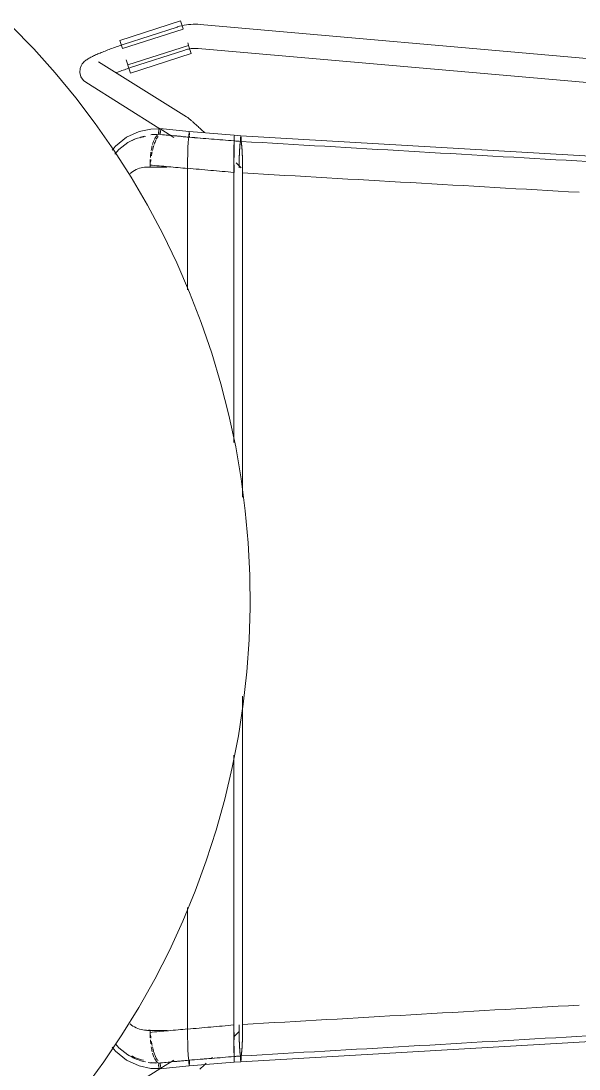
# Model space of a CAD drawing. Header units: millimetres. Extents: x 79795 to 317870, y -36033 to 97293.
# Drawn here: x 227940 to 228216, y 23575 to 24094 of the extents above; entities that cross this region are included whole.
import ezdxf

# ---------------------------------------------------------------- set-up
doc = ezdxf.new("R2010")
doc.units = ezdxf.units.MM
doc.header["$MEASUREMENT"] = 0
doc.layers.add('I-FURN', color=8, linetype='CONTINUOUS', lineweight=9)

msp = doc.modelspace()

# ---------------------------------------------------------------- linework, layer by layer
at = {"layer": 'I-FURN'}
for p, q in [((227946.02, 24080.34), (227934.89, 24091.83)), ((227988.72, 24084.49), (228018.73, 24094.18)), ((228017.09, 24091.18), (227990.28, 24082.47)), ((228017.14, 24091.19), (228017.09, 24091.18)), ((228018.23, 24091.52), (228017.14, 24091.19)), ((228019.34, 24091.81), (228018.23, 24091.52)), ((228018.73, 24094.18), (228019.36, 24092.23)), ((228020.45, 24092.05), (228019.34, 24091.81)), ((228019.36, 24092.23), (228020, 24090.25)), ((228021.58, 24092.24), (228020.45, 24092.05)), ((228022.71, 24092.39), (228021.58, 24092.24)), ((228023.85, 24092.5), (228022.71, 24092.39)), ((228024.99, 24092.56), (228023.85, 24092.5)), ((228026.13, 24092.57), (228024.99, 24092.56)), ((228027.27, 24092.54), (228026.13, 24092.57)), ((228028.41, 24092.47), (228027.27, 24092.54)), ((228471.73, 24053.52), (228028.41, 24092.46)), ((227990.03, 24080.45), (228020.03, 24090.13)), ((227956.68, 24068.41), (227946.02, 24080.34)), ((227983.35, 24080.06), (227984.04, 24080.31)), ((227984.04, 24080.31), (227984.74, 24080.57)), ((227984.74, 24080.57), (227985.45, 24080.82)), ((227985.45, 24080.82), (227986.16, 24081.07)), ((227986.16, 24081.07), (227986.88, 24081.33)), ((227986.88, 24081.33), (227987.61, 24081.58)), ((227987.61, 24081.58), (227988.35, 24081.83)), ((227988.35, 24081.83), (227989.08, 24082.07)), ((227989.35, 24082.54), (227988.72, 24084.49)), ((227989.08, 24082.07), (227989.82, 24082.32)), ((227989.99, 24080.56), (227989.35, 24082.54)), ((227989.82, 24082.32), (227990.28, 24082.47)), ((228022.64, 24082.07), (227992.63, 24072.38)), ((228021.43, 24079.96), (228022.07, 24080.12)), ((228022.07, 24080.12), (228022.72, 24080.26)), ((228022.23, 24083.33), (228022.61, 24082.16)), ((228022.68, 24081.95), (228023.31, 24079.98)), ((228022.72, 24080.26), (228023.37, 24080.38)), ((228023.37, 24080.38), (228024.03, 24080.47)), ((228024.03, 24080.47), (228024.69, 24080.53)), ((228024.69, 24080.53), (228025.35, 24080.57)), ((228025.35, 24080.57), (228026.01, 24080.57)), ((228026.01, 24080.57), (228026.67, 24080.56)), ((228026.67, 24080.56), (228027.33, 24080.51)), ((228027.33, 24080.51), (228027.36, 24080.51)), ((228027.36, 24080.51), (228451.86, 24043.22)), ((227971.9, 24074.7), (227972.29, 24074.98)), ((227972.29, 24074.98), (227972.67, 24075.24)), ((227972.67, 24075.24), (227973.06, 24075.48)), ((227973.06, 24075.48), (227973.46, 24075.71)), ((227973.46, 24075.71), (227973.87, 24075.94)), ((227973.87, 24075.94), (227974.3, 24076.17)), ((227974.3, 24076.17), (227974.74, 24076.4)), ((227974.74, 24076.4), (227975.2, 24076.63)), ((227975.2, 24076.63), (227975.67, 24076.86)), ((227975.67, 24076.86), (227976.16, 24077.09)), ((227976.16, 24077.09), (227976.67, 24077.33)), ((227976.67, 24077.33), (227977.2, 24077.57)), ((227977.2, 24077.57), (227977.74, 24077.81)), ((227977.74, 24077.81), (227978.31, 24078.05)), ((227978.31, 24078.05), (227978.88, 24078.3)), ((227978.88, 24078.3), (227979.48, 24078.54)), ((227979.48, 24078.54), (227980.09, 24078.79)), ((227980.09, 24078.79), (227980.72, 24079.04)), ((227980.72, 24079.04), (227981.36, 24079.29)), ((227981.36, 24079.29), (227982.01, 24079.55)), ((227982.01, 24079.55), (227982.67, 24079.8)), ((227982.67, 24079.8), (227983.35, 24080.06)), ((227991.8, 24074.95), (227992.6, 24072.47)), ((227993.94, 24068.33), (228023.94, 24078.02)), ((227993.99, 24071.05), (228020.8, 24079.76)), ((228020.8, 24079.76), (228021.43, 24079.96)), ((228023.31, 24079.98), (228023.94, 24078.02)), ((227968.82, 24068.66), (227968.99, 24070.63)), ((227968.99, 24070.63), (227969.52, 24072.01)), ((227969.52, 24072.01), (227970.08, 24072.93)), ((227970.08, 24072.93), (227970.6, 24073.56)), ((227970.6, 24073.56), (227971.07, 24074.02)), ((227971.07, 24074.02), (227971.49, 24074.39)), ((227971.49, 24074.39), (227971.9, 24074.7)), ((228021.71, 24046.67), (227978.13, 24073.98)), ((227989.57, 24069.55), (227990.24, 24069.79)), ((227990.24, 24069.79), (227990.91, 24070.02)), ((227990.91, 24070.02), (227991.59, 24070.26)), ((227991.59, 24070.26), (227992.28, 24070.49)), ((227992.28, 24070.49), (227992.97, 24070.72)), ((227993.31, 24070.29), (227992.67, 24072.26)), ((227992.97, 24070.72), (227993.66, 24070.95)), ((227993.94, 24068.33), (227993.31, 24070.29)), ((227993.66, 24070.95), (227993.99, 24071.05)), ((227966.85, 24056.06), (227956.68, 24068.41)), ((227969.41, 24066.43), (227968.82, 24068.66)), ((227970.63, 24064.7), (227969.41, 24066.43)), ((227970.63, 24064.7), (227971.75, 24063.81)), ((227987.01, 24068.61), (227987.63, 24068.85)), ((227987.63, 24068.85), (227988.27, 24069.08)), ((227988.27, 24069.08), (227988.92, 24069.32)), ((227988.92, 24069.32), (227989.57, 24069.55)), ((227971.75, 24063.81), (228008.52, 24040.77)), ((227976.52, 24043.31), (227966.85, 24056.06)), ((228021.71, 24046.67), (228022.03, 24046.46)), ((228022.03, 24046.46), (228022.29, 24046.27)), ((228022.29, 24046.27), (228022.52, 24046.1)), ((228022.52, 24046.1), (228022.74, 24045.93)), ((228022.74, 24045.93), (228022.96, 24045.75)), ((228022.96, 24045.75), (228023.2, 24045.56)), ((228023.2, 24045.56), (228023.44, 24045.35)), ((228023.44, 24045.35), (228023.69, 24045.14)), ((228023.69, 24045.14), (228023.95, 24044.91)), ((228023.95, 24044.91), (228024.23, 24044.67)), ((228024.23, 24044.67), (228024.53, 24044.41)), ((228024.53, 24044.41), (228024.84, 24044.14)), ((228024.84, 24044.14), (228025.16, 24043.85)), ((228025.16, 24043.85), (228025.5, 24043.55)), ((227985.68, 24030.19), (227976.52, 24043.31)), ((227991.96, 24036.52), (227998.27, 24039.42)), ((227998.27, 24039.42), (228003.92, 24040.63)), ((228003.92, 24040.63), (228009.38, 24040.72)), ((228022.98, 24039.42), (228008.49, 24040.84)), ((228008.89, 24040.54), (228015.34, 24036.5)), ((228022.9, 24038.87), (228022.89, 24038.48)), ((228022.89, 24038.48), (228022.9, 24038.86)), ((228022.93, 24039.16), (228022.9, 24038.87)), ((228022.9, 24038.86), (228022.93, 24039.16)), ((228022.95, 24039.35), (228022.93, 24039.16)), ((228022.98, 24039.42), (228022.95, 24039.35)), ((228022.95, 24039.35), (228022.98, 24039.42)), ((228023, 24039.36), (228022.98, 24039.42)), ((228045.18, 24037.59), (228022.98, 24039.42)), ((228022.98, 24039.42), (228023, 24039.35)), ((228023.03, 24039.17), (228023, 24039.36)), ((228023, 24039.35), (228023.03, 24039.17)), ((228023.05, 24038.88), (228023.03, 24039.17)), ((228023.03, 24039.17), (228023.05, 24038.87)), ((228023.06, 24038.5), (228023.05, 24038.88)), ((228023.05, 24038.87), (228023.06, 24038.49)), ((228025.5, 24043.55), (228025.85, 24043.23)), ((228025.85, 24043.23), (228026.21, 24042.9)), ((228026.21, 24042.9), (228026.59, 24042.56)), ((228026.59, 24042.56), (228026.98, 24042.2)), ((228026.98, 24042.2), (228027.38, 24041.84)), ((228027.38, 24041.84), (228027.8, 24041.45)), ((228027.8, 24041.45), (228028.22, 24041.06)), ((228028.22, 24041.06), (228028.66, 24040.66)), ((228028.66, 24040.66), (228029.1, 24040.25)), ((228029.1, 24040.25), (228029.55, 24039.82)), ((228029.55, 24039.82), (228030.02, 24039.39)), ((228030.02, 24039.39), (228030.49, 24038.95)), ((227986.43, 24032.18), (227991.96, 24036.52)), ((227988.09, 24030.45), (227992.66, 24033.94)), ((227992.66, 24033.94), (227996.35, 24035.85)), ((228022.36, 24031.51), (228022.51, 24033.95)), ((228022.51, 24033.94), (228022.36, 24031.47)), ((228022.69, 24035.68), (228022.51, 24033.94)), ((228022.51, 24033.96), (228022.69, 24035.68)), ((228022.88, 24036.57), (228022.69, 24035.68)), ((228022.69, 24035.68), (228022.88, 24036.57)), ((228022.88, 24038.03), (228022.87, 24037.54)), ((228022.87, 24037.53), (228022.88, 24038.03)), ((228022.87, 24037.54), (228022.88, 24037.04)), ((228022.88, 24037.04), (228022.87, 24037.53)), ((228022.89, 24038.48), (228022.88, 24038.03)), ((228022.88, 24038.03), (228022.89, 24038.48)), ((228022.88, 24037.04), (228022.88, 24036.57)), ((228022.88, 24036.57), (228022.88, 24037.04)), ((228023.08, 24038.04), (228023.06, 24038.5)), ((228023.06, 24038.49), (228023.08, 24038.04)), ((228023.07, 24036.58), (228023.08, 24037.06)), ((228023.08, 24037.05), (228023.07, 24036.58)), ((228023.08, 24037.55), (228023.08, 24038.04)), ((228023.08, 24038.04), (228023.08, 24037.55)), ((228045.14, 24032.12), (228045.16, 24033.87)), ((228045.16, 24033.87), (228045.14, 24032.12)), ((228045.17, 24034.76), (228045.16, 24033.87)), ((228045.16, 24033.87), (228045.17, 24034.75)), ((228045.17, 24037.04), (228045.17, 24037.34)), ((228045.17, 24037.34), (228045.17, 24037.05)), ((228045.17, 24037.05), (228045.17, 24036.67)), ((228045.17, 24036.66), (228045.17, 24037.04)), ((228045.17, 24036.67), (228045.17, 24036.21)), ((228045.17, 24036.21), (228045.17, 24036.66)), ((228045.17, 24035.72), (228045.17, 24036.21)), ((228045.17, 24036.21), (228045.17, 24035.72)), ((228045.17, 24035.22), (228045.17, 24035.72)), ((228045.17, 24035.72), (228045.17, 24035.23)), ((228045.17, 24035.23), (228045.17, 24034.76)), ((228045.17, 24034.75), (228045.17, 24035.22)), ((228045.18, 24037.59), (228048.54, 24037.32)), ((228045.18, 24037.52), (228045.18, 24037.59)), ((228045.18, 24037.59), (228045.18, 24037.52)), ((228045.18, 24037.53), (228045.18, 24037.59)), ((228045.18, 24037.59), (228045.18, 24037.53)), ((228045.18, 24037.04), (228045.18, 24036.66)), ((228045.18, 24036.66), (228045.18, 24037.04)), ((228045.18, 24036.66), (228045.18, 24036.2)), ((228045.18, 24036.21), (228045.18, 24036.66)), ((228045.19, 24035.72), (228045.18, 24036.21)), ((228045.18, 24036.2), (228045.19, 24035.71)), ((228045.19, 24035.22), (228045.18, 24034.75)), ((228045.18, 24034.75), (228045.19, 24035.22)), ((228045.19, 24035.22), (228045.19, 24035.72)), ((228045.19, 24035.71), (228045.19, 24035.22)), ((228045.2, 24033.85), (228045.21, 24032.1)), ((228045.21, 24032.1), (228045.2, 24033.85)), ((228048.23, 24033.58), (228048.03, 24031.82)), ((228048.44, 24034.48), (228048.23, 24033.58)), ((228048.44, 24036.38), (228048.43, 24035.93)), ((228048.43, 24035.93), (228048.43, 24035.44)), ((228048.43, 24035.44), (228048.43, 24034.95)), ((228048.43, 24034.95), (228048.44, 24034.48)), ((228048.46, 24036.77), (228048.44, 24036.38)), ((228048.48, 24037.06), (228048.46, 24036.77)), ((228048.51, 24037.25), (228048.48, 24037.06)), ((228048.54, 24037.32), (228048.51, 24037.25)), ((228380.45, 24018.03), (228048.54, 24037.32)), ((228048.56, 24037.25), (228048.54, 24037.32)), ((228048.59, 24037.07), (228048.56, 24037.25)), ((228048.61, 24036.77), (228048.59, 24037.07)), ((228048.63, 24036.39), (228048.61, 24036.77)), ((228048.64, 24035.94), (228048.63, 24036.39)), ((228048.65, 24035.45), (228048.64, 24035.94)), ((228048.64, 24034.48), (228048.65, 24034.95)), ((228048.85, 24033.59), (228048.64, 24034.48)), ((228048.65, 24034.95), (228048.65, 24035.45)), ((228049.04, 24031.85), (228048.85, 24033.59)), ((227984.78, 24030.13), (227986.43, 24032.18)), ((227994.3, 24016.72), (227985.68, 24030.19)), ((227986.13, 24028.1), (227988.09, 24030.45)), ((228022.25, 24028.37), (228022.17, 24024.93)), ((228022.17, 24024.93), (228022.25, 24028.37)), ((228022.36, 24031.47), (228022.25, 24028.37)), ((228022.25, 24028.43), (228022.36, 24031.47)), ((228045.13, 24029.62), (228045.12, 24026.49)), ((228045.12, 24026.49), (228045.13, 24029.61)), ((228045.13, 24029.62), (228045.14, 24032.12)), ((228045.14, 24032.12), (228045.13, 24029.62)), ((228045.21, 24032.1), (228045.22, 24029.6)), ((228045.22, 24029.6), (228045.21, 24032.1)), ((228045.22, 24029.6), (228045.23, 24026.48)), ((228045.23, 24026.48), (228045.22, 24029.6)), ((228047.87, 24029.33), (228047.75, 24026.21)), ((228048.03, 24031.82), (228047.87, 24029.33)), ((228049.2, 24029.34), (228049.04, 24031.85)), ((228049.33, 24026.21), (228049.2, 24029.34)), ((228022.15, 24021.19), (228022.17, 24024.84)), ((228022.17, 24024.83), (228022.15, 24021.07)), ((228045.12, 24026.49), (228045.12, 24022.92)), ((228045.12, 24022.92), (228045.12, 24026.48)), ((228048.78, 24021.4), (228046.26, 24023.83)), ((228047.75, 24026.21), (228047.67, 24022.66)), ((228049.4, 24022.65), (228049.33, 24026.21)), ((228012.1, 24021.78), (228002.35, 24021.78)), ((228003.59, 24021.72), (228003.59, 24022.77)), ((228022.15, 24021.07), (228022.15, 23960.96)), ((228022.15, 23960.96), (228022.15, 24021.07)), ((228045.11, 24019.13), (228045.12, 24022.92)), ((228045.12, 24022.92), (228045.11, 24019.13)), ((228045.11, 23885.39), (228045.11, 24019.13)), ((228045.11, 24019.13), (228045.11, 23885.39)), ((228045.24, 24022.92), (228045.24, 24019.14)), ((228045.24, 24019.14), (228045.24, 24022.92)), ((228047.67, 24022.66), (228047.66, 24021.41)), ((228049.43, 24018.87), (228049.4, 24022.65)), ((228049.43, 23858.29), (228049.43, 24018.87)), ((228049.43, 24018.87), (228049.43, 23858.29)), ((228002.38, 24002.91), (227994.3, 24016.72)), ((228009.9, 23988.78), (228002.38, 24002.91)), ((228016.85, 23974.37), (228009.9, 23988.78)), ((228023.21, 23959.69), (228016.85, 23974.37)), ((228028.98, 23944.77), (228023.21, 23959.69)), ((228034.16, 23929.63), (228028.98, 23944.77)), ((228038.72, 23914.3), (228034.16, 23929.63)), ((228042.67, 23898.79), (228038.72, 23914.3)), ((228045.99, 23883.14), (228042.67, 23898.79)), ((228048.68, 23867.37), (228045.99, 23883.14)), ((228050.74, 23851.51), (228048.68, 23867.37)), ((228052.17, 23835.57), (228050.74, 23851.51)), ((228052.96, 23819.59), (228052.17, 23835.57)), ((228053.1, 23803.6), (228052.96, 23819.59)), ((228052.61, 23787.6), (228053.1, 23803.6)), ((228051.48, 23771.64), (228052.61, 23787.6)), ((228049.71, 23755.74), (228051.48, 23771.64)), ((228049.43, 23596.96), (228049.43, 23759.56)), ((228049.43, 23759.56), (228049.43, 23596.96)), ((228047.31, 23739.93), (228049.71, 23755.74)), ((228044.27, 23724.22), (228047.31, 23739.93)), ((228045.11, 23596.7), (228045.11, 23730.34)), ((228045.11, 23730.34), (228045.11, 23596.7)), ((228040.61, 23708.64), (228044.27, 23724.22)), ((228036.33, 23693.23), (228040.61, 23708.64)), ((228031.44, 23678), (228036.33, 23693.23)), ((228025.94, 23662.97), (228031.44, 23678)), ((228019.85, 23648.18), (228025.94, 23662.97)), ((228022.15, 23654.87), (228022.15, 23594.75)), ((228022.15, 23594.75), (228022.15, 23654.87)), ((228013.17, 23633.64), (228019.85, 23648.18)), ((228005.91, 23619.38), (228013.17, 23633.64)), ((227998.09, 23605.43), (228005.91, 23619.38)), ((227989.71, 23591.79), (227998.09, 23605.43)), ((228380.45, 23597.8), (228048.54, 23578.51)), ((228002.35, 23594.05), (228012.1, 23594.05)), ((228003.59, 23593.06), (228003.59, 23594.1)), ((228022.15, 23594.75), (228022.17, 23590.99)), ((228022.17, 23590.99), (228022.15, 23594.63)), ((228045.12, 23592.91), (228045.11, 23596.7)), ((228045.11, 23596.7), (228045.12, 23592.91)), ((228045.12, 23590.9), (228047.79, 23593.47)), ((228045.12, 23589.35), (228045.12, 23592.91)), ((228045.12, 23592.91), (228045.12, 23589.34)), ((228045.24, 23592.91), (228045.23, 23589.35)), ((228045.23, 23589.35), (228045.24, 23592.91)), ((228047.64, 23596.85), (228047.67, 23593.17)), ((228047.67, 23593.17), (228047.75, 23589.62)), ((228049.33, 23589.61), (228049.4, 23593.18)), ((228049.4, 23593.18), (228049.43, 23596.96)), ((227980.8, 23578.51), (227989.71, 23591.79)), ((227986.44, 23587.35), (227988.09, 23585.38)), ((228022.17, 23590.9), (228022.25, 23587.46)), ((228022.25, 23587.46), (228022.17, 23590.9)), ((228022.25, 23587.46), (228022.36, 23584.36)), ((228022.36, 23584.36), (228022.25, 23587.39)), ((228045.13, 23586.21), (228045.12, 23589.34)), ((228045.12, 23589.34), (228045.13, 23586.21)), ((228047.75, 23589.62), (228047.87, 23586.5)), ((228049.2, 23586.48), (228049.33, 23589.61)), ((227984.78, 23585.7), (227986.43, 23583.65)), ((227986.43, 23583.65), (227991.96, 23579.31)), ((227988.09, 23585.38), (227992.66, 23581.88)), ((227992.66, 23581.88), (227996.35, 23579.97)), ((228022.36, 23584.36), (228022.51, 23581.88)), ((228022.51, 23581.88), (228022.36, 23584.32)), ((228022.51, 23581.88), (228022.69, 23580.15)), ((228022.69, 23580.15), (228022.51, 23581.86)), ((228045.14, 23583.71), (228045.13, 23586.21)), ((228045.13, 23586.21), (228045.14, 23583.71)), ((228045.14, 23583.71), (228045.16, 23581.96)), ((228045.16, 23581.96), (228045.14, 23583.7)), ((228045.17, 23581.07), (228045.16, 23581.96)), ((228045.16, 23581.96), (228045.17, 23581.07)), ((228045.21, 23583.73), (228045.2, 23581.98)), ((228045.2, 23581.97), (228045.21, 23583.72)), ((228045.22, 23586.23), (228045.21, 23583.73)), ((228045.21, 23583.72), (228045.22, 23586.22)), ((228047.87, 23586.5), (228048.03, 23584)), ((228048.03, 23584), (228048.23, 23582.25)), ((228048.23, 23582.25), (228048.44, 23581.35)), ((228048.64, 23581.34), (228048.85, 23582.23)), ((228048.85, 23582.23), (228049.04, 23583.98)), ((228049.04, 23583.98), (228049.2, 23586.48)), ((227971.37, 23565.59), (227980.8, 23578.51)), ((227991.96, 23579.31), (227998.27, 23576.41)), ((227998.27, 23576.41), (228003.92, 23575.19)), ((228022.98, 23576.4), (228008.49, 23574.98)), ((228015.34, 23579.33), (228008.89, 23575.29)), ((228022.69, 23580.15), (228022.88, 23579.26)), ((228022.88, 23579.26), (228022.69, 23580.14)), ((228022.87, 23578.29), (228022.88, 23578.79)), ((228022.88, 23578.78), (228022.87, 23578.29)), ((228022.87, 23578.29), (228022.88, 23577.8)), ((228022.88, 23577.8), (228022.87, 23578.29)), ((228022.88, 23579.26), (228022.88, 23578.78)), ((228022.88, 23578.79), (228022.88, 23579.26)), ((228022.88, 23577.8), (228022.89, 23577.34)), ((228022.89, 23577.35), (228022.88, 23577.8)), ((228022.9, 23576.96), (228022.89, 23577.35)), ((228022.89, 23577.34), (228022.9, 23576.96)), ((228022.9, 23576.96), (228022.93, 23576.66)), ((228022.93, 23576.67), (228022.9, 23576.96)), ((228022.93, 23576.66), (228022.95, 23576.47)), ((228022.98, 23576.41), (228022.95, 23576.48)), ((228022.95, 23576.47), (228022.98, 23576.4)), ((228045.18, 23578.23), (228022.98, 23576.41)), ((228022.98, 23576.4), (228023, 23576.47)), ((228023, 23576.47), (228022.98, 23576.41)), ((228023, 23576.47), (228023.03, 23576.66)), ((228023.03, 23576.66), (228023, 23576.47)), ((228023.03, 23576.66), (228023.05, 23576.95)), ((228023.05, 23576.95), (228023.03, 23576.66)), ((228023.08, 23577.79), (228023.06, 23577.33)), ((228023.06, 23577.33), (228023.08, 23577.78)), ((228023.08, 23578.77), (228023.07, 23579.24)), ((228023.07, 23579.24), (228023.08, 23578.77)), ((228023.08, 23578.27), (228023.08, 23578.77)), ((228023.08, 23578.77), (228023.08, 23578.28)), ((228023.08, 23578.28), (228023.08, 23577.79)), ((228023.08, 23577.78), (228023.08, 23578.27)), ((228029.55, 23576), (228030.02, 23576.44)), ((228030.02, 23576.44), (228030.49, 23576.88)), ((228030.49, 23576.88), (228030.96, 23577.32)), ((228030.96, 23577.32), (228031.45, 23577.78)), ((228033.93, 23580.14), (228034.44, 23580.62)), ((228045.17, 23580.6), (228045.17, 23581.07)), ((228045.17, 23581.07), (228045.17, 23580.6)), ((228045.17, 23580.11), (228045.17, 23580.6)), ((228045.17, 23580.6), (228045.17, 23580.1)), ((228045.17, 23579.62), (228045.17, 23580.11)), ((228045.17, 23580.1), (228045.17, 23579.61)), ((228045.17, 23579.17), (228045.17, 23579.62)), ((228045.17, 23579.61), (228045.17, 23579.16)), ((228045.17, 23578.78), (228045.17, 23579.17)), ((228045.17, 23579.16), (228045.17, 23578.78)), ((228045.17, 23578.49), (228045.17, 23578.78)), ((228045.17, 23578.78), (228045.17, 23578.49)), ((228045.18, 23578.3), (228045.17, 23578.49)), ((228045.17, 23578.49), (228045.18, 23578.3)), ((228045.18, 23581.08), (228045.19, 23580.61)), ((228045.19, 23580.61), (228045.18, 23581.08)), ((228045.19, 23580.11), (228045.18, 23579.62)), ((228045.18, 23579.62), (228045.19, 23580.11)), ((228045.18, 23579.62), (228045.18, 23579.17)), ((228045.18, 23579.17), (228045.18, 23579.62)), ((228045.18, 23579.17), (228045.18, 23578.79)), ((228045.18, 23578.78), (228045.18, 23579.17)), ((228045.18, 23578.79), (228045.18, 23578.49)), ((228045.18, 23578.49), (228045.18, 23578.78)), ((228045.18, 23578.24), (228048.54, 23578.5)), ((228045.18, 23578.49), (228045.18, 23578.3)), ((228045.18, 23578.3), (228045.18, 23578.49)), ((228045.18, 23578.3), (228045.18, 23578.24)), ((228045.18, 23578.24), (228045.18, 23578.3)), ((228045.18, 23578.3), (228045.18, 23578.23)), ((228045.18, 23578.23), (228045.18, 23578.3)), ((228045.19, 23580.61), (228045.19, 23580.11)), ((228045.19, 23580.11), (228045.19, 23580.61)), ((228048.44, 23581.35), (228048.43, 23580.88)), ((228048.43, 23580.88), (228048.43, 23580.39)), ((228048.43, 23580.39), (228048.43, 23579.9)), ((228048.43, 23579.9), (228048.44, 23579.44)), ((228048.44, 23579.44), (228048.46, 23579.06)), ((228048.46, 23579.06), (228048.48, 23578.77)), ((228048.48, 23578.77), (228048.51, 23578.58)), ((228048.51, 23578.58), (228048.54, 23578.51)), ((228048.54, 23578.51), (228048.56, 23578.57)), ((228048.56, 23578.57), (228048.59, 23578.76)), ((228048.59, 23578.76), (228048.61, 23579.05)), ((228048.61, 23579.05), (228048.63, 23579.44)), ((228048.63, 23579.44), (228048.64, 23579.89)), ((228048.65, 23580.87), (228048.64, 23581.34)), ((228048.64, 23579.89), (228048.65, 23580.38)), ((228048.65, 23580.38), (228048.65, 23580.87)), ((228008.52, 23575.05), (227971.75, 23552.02)), ((228003.92, 23575.19), (228009.38, 23575.11)), ((228028.22, 23574.76), (228028.66, 23575.17)), ((228028.66, 23575.17), (228029.1, 23575.58)), ((228029.1, 23575.58), (228029.55, 23576))]:
    msp.add_line(p, q, dxfattribs=at)
for points, knots in [([(228007.93, 24038.01), (228007.91, 24038.15), (228007.88, 24038.44), (228007.86, 24038.86), (228007.87, 24039.23), (228007.9, 24039.52), (228007.93, 24039.79), (228007.98, 24040.04), (228008.04, 24040.27), (228008.11, 24040.46), (228008.2, 24040.66), (228008.29, 24040.76), (228008.34, 24040.79)], [0, 0, 0, 0, 0.0555556, 0.1111111, 0.1666667, 0.1944444, 0.2222222, 0.2777778, 0.3055556, 0.3333333, 0.3888889, 0.4444444, 0.4444444, 0.4444444, 0.4444444]), ([(227992.69, 24033.94), (227993.51, 24034.45), (227996.23, 24036.03), (227999.22, 24036.63), (228001.32, 24036.91)], [-0.4024189, -0.4024189, -0.4024189, -0.4024189, -0.3333333, -0.1789981, -0.1789981, -0.1789981, -0.1789981]), ([(228047.65, 24021.41), (228047.67, 24023.08), (228047.73, 24025.93), (228047.86, 24029.44), (228048.08, 24032.79), (228048.29, 24034.19), (228048.44, 24034.48)], [-0.8891829, -0.8891829, -0.8891829, -0.8891829, -0.6666667, -0.5, -0.3333333, 0, 0, 0, 0]), ([(228048.54, 24037.32), (228048.56, 24037.32), (228048.58, 24037.18), (228048.61, 24036.79), (228048.63, 24036.41), (228048.64, 24035.95), (228048.65, 24035.45), (228048.65, 24034.95), (228048.64, 24034.63), (228048.64, 24034.48)], [-0.498493, -0.498493, -0.498493, -0.498493, -0.375, -0.3125, -0.25, -0.1875, -0.125, -0.0625, 0, 0, 0, 0]), ([(228048.64, 24034.48), (228048.78, 24034.21), (228048.99, 24032.82), (228049.21, 24029.46), (228049.33, 24026.29), (228049.41, 24022.69), (228049.43, 24020.14), (228049.43, 24018.87)], [-1, -1, -1, -1, -0.666667, -0.5, -0.333333, -0.166667, 0, 0, 0, 0]), ([(227993.7, 24018.61), (227994.61, 24019.38), (227997.61, 24021.31), (228001.21, 24021.94), (228003.59, 24021.72)], [0.5, 0.5, 0.5, 0.5, 0.6666667, 1, 1, 1, 1]), ([(228003.59, 23594.1), (228001.21, 23593.89), (227997.61, 23594.52), (227994.61, 23596.45), (227993.7, 23597.21)], [0, 0, 0, 0, 0.3333333, 0.5, 0.5, 0.5, 0.5]), ([(228048.44, 23581.35), (228048.29, 23581.64), (228048.08, 23583.03), (228047.86, 23586.38), (228047.74, 23589.54), (228047.66, 23593.1), (228047.64, 23595.61), (228047.64, 23596.85)], [-1, -1, -1, -1, -0.6666667, -0.5, -0.3333333, -0.1666667, -0.003964, -0.003964, -0.003964, -0.003964]), ([(228049.43, 23596.96), (228049.43, 23595.69), (228049.41, 23593.14), (228049.33, 23589.53), (228049.21, 23586.37), (228048.99, 23583.01), (228048.78, 23581.62), (228048.64, 23581.34)], [-1, -1, -1, -1, -0.833333, -0.666667, -0.5, -0.333333, 0, 0, 0, 0]), ([(228001.35, 23578.4), (227999.24, 23578.84), (227996.16, 23579.85), (227993.39, 23581.48), (227992.52, 23582.07)], [0.1763318, 0.1763318, 0.1763318, 0.1763318, 0.3333333, 0.408557, 0.408557, 0.408557, 0.408557]), ([(227994.59, 23581.35), (227995.18, 23581.01), (227997.03, 23579.99), (227999.01, 23579.49), (228000.38, 23579.27)], [0.6175454, 0.6175454, 0.6175454, 0.6175454, 0.6666667, 0.7702374, 0.7702374, 0.7702374, 0.7702374]), ([(228008.34, 23575.03), (228008.31, 23575.05), (228008.27, 23575.09), (228008.19, 23575.2), (228008.09, 23575.39), (228007.99, 23575.71), (228007.91, 23576.11), (228007.88, 23576.47), (228007.86, 23576.84), (228007.87, 23577.29), (228007.9, 23577.64), (228007.93, 23577.82)], [0.5555556, 0.5555556, 0.5555556, 0.5555556, 0.5833333, 0.6180556, 0.6527778, 0.7222222, 0.7916667, 0.8263889, 0.8611111, 0.9305556, 1, 1, 1, 1]), ([(228008.66, 23577.92), (228008.65, 23577.7), (228008.66, 23577.21), (228008.74, 23576.46), (228008.9, 23575.79), (228009.07, 23575.36), (228009.19, 23575.21), (228009.23, 23575.17)], [-1, -1, -1, -1, -0.90625, -0.8125, -0.71875, -0.625, -0.5625, -0.5625, -0.5625, -0.5625]), ([(228029.18, 23579.75), (228030.83, 23579.89), (228036.16, 23580.33), (228041.49, 23580.77), (228045.18, 23581.08)], [0.2766114, 0.2766114, 0.2766114, 0.2766114, 0.5, 1, 1, 1, 1]), ([(228048.54, 23578.5), (228048.52, 23578.5), (228048.49, 23578.64), (228048.46, 23579.04), (228048.44, 23579.43), (228048.43, 23579.88), (228048.42, 23580.38), (228048.43, 23580.88), (228048.43, 23581.2), (228048.44, 23581.35)], [-0.5, -0.5, -0.5, -0.5, -0.375, -0.3125, -0.25, -0.1875, -0.125, -0.0625, 0, 0, 0, 0]), ([(228048.64, 23581.34), (228048.64, 23581.12), (228048.65, 23580.63), (228048.65, 23579.99), (228048.64, 23579.53), (228048.62, 23579.12), (228048.59, 23578.67), (228048.56, 23578.51), (228048.54, 23578.5)], [-1, -1, -1, -1, -0.90625, -0.8125, -0.765625, -0.71875, -0.625, -0.501507, -0.501507, -0.501507, -0.501507])]:
    msp.add_open_spline(points, degree=3, knots=knots, dxfattribs=at)
for points in [[(228009.23, 24040.66), (228009.19, 24040.62), (228009.09, 24040.5), (228008.96, 24040.2), (228008.84, 24039.81), (228008.75, 24039.36), (228008.68, 24038.87), (228008.65, 24038.37), (228008.65, 24038.05), (228008.66, 24037.9)], [(228000.68, 24037.04), (227999.96, 24036.84), (227999.24, 24036.6), (227998.53, 24036.34)], [(228003.93, 24037.83), (228004.75, 24037.92), (228005.57, 24037.93), (228006.4, 24037.92)], [(228004.88, 24033.03), (228005.08, 24033.76), (228005.32, 24034.39), (228005.56, 24034.99)], [(228007.1, 24037.97), (228006.45, 24037.96), (228005.8, 24037.92), (228005.15, 24037.86)], [(228006.5, 24035.18), (228006.21, 24034.54), (228005.93, 24033.8), (228005.67, 24032.98)], [(228005.76, 24035.46), (228006.09, 24036.15), (228006.79, 24037.3), (228007.54, 24037.86), (228007.93, 24038.01)], [(228007.57, 24037), (228007.25, 24036.59), (228006.93, 24036.07), (228006.62, 24035.43)], [(228022.88, 24036.57), (228020.36, 24036.81), (228015.32, 24037.29), (228010.37, 24037.77), (228007.93, 24038.01)], [(228023.07, 24036.58), (228020.7, 24036.82), (228018.33, 24037.05), (228015.99, 24037.29)], [(228022.88, 24036.57), (228026.59, 24036.27), (228034.02, 24035.66), (228041.45, 24035.06), (228045.17, 24034.76)], [(228023.07, 24036.58), (228026.72, 24036.28), (228030.37, 24035.98), (228034.02, 24035.67)], [(228037.63, 24035.37), (228038.04, 24035.34), (228038.45, 24035.31), (228038.86, 24035.27)], [(228048.64, 24034.48), (228048.06, 24034.53), (228046.9, 24034.62), (228045.75, 24034.71), (228045.17, 24034.75)], [(228048.44, 24034.48), (228047.89, 24034.52), (228046.81, 24034.61), (228045.73, 24034.7), (228045.18, 24034.75)], [(228048.44, 24034.48), (228048.42, 24035.07), (228048.42, 24036.58), (228048.5, 24037.32), (228048.54, 24037.32)], [(228048.64, 24034.48), (228104.04, 24031.26), (228214.8, 24024.82), (228325.4, 24018.38), (228380.63, 24015.16)], [(228003.76, 24026.49), (228003.84, 24027.39), (228003.94, 24028.27), (228004.06, 24029.12)], [(228004.2, 24029.98), (228004.34, 24030.82), (228004.5, 24031.62), (228004.69, 24032.36)], [(228004.66, 24029.3), (228004.52, 24028.65), (228004.38, 24027.99), (228004.26, 24027.31)], [(228005.51, 24032.55), (228005.26, 24031.75), (228005.03, 24030.88), (228004.81, 24029.96)], [(228003.59, 24022.77), (228003.6, 24023.72), (228003.64, 24024.65), (228003.69, 24025.56)], [(228004.01, 24025.61), (228003.94, 24025.14), (228003.89, 24024.66), (228003.84, 24024.18)], [(228000.98, 24021.71), (228001.84, 24021.8), (228002.72, 24021.8), (228003.59, 24021.72)], [(228022.15, 24021.07), (228019.01, 24021.38), (228012.76, 24021.97), (228006.62, 24022.51), (228003.59, 24022.77)], [(228022.15, 24021.19), (228025.97, 24020.85), (228029.79, 24020.5), (228033.62, 24020.16)], [(228033.62, 24020.16), (228037.45, 24019.82), (228041.28, 24019.47), (228045.11, 24019.13)], [(228049.43, 24018.87), (228104.96, 24015.67), (228160.49, 24012.47), (228215.92, 24009.28)], [(228215.92, 23606.55), (228160.46, 23603.35), (228104.96, 23600.16), (228049.43, 23596.96)], [(228048.64, 23581.34), (228104.04, 23584.56), (228214.8, 23591), (228325.4, 23597.44), (228380.63, 23600.66)], [(228003.59, 23594.1), (228003.09, 23594.06), (228002.58, 23594.04), (228002.07, 23594.05)], [(228022.15, 23594.75), (228019.01, 23594.45), (228012.76, 23593.86), (228006.62, 23593.32), (228003.59, 23593.06)], [(228003.69, 23590.28), (228003.64, 23591.18), (228003.6, 23592.11), (228003.59, 23593.06)], [(228033.62, 23595.67), (228029.79, 23595.32), (228025.97, 23594.98), (228022.15, 23594.63)], [(228045.11, 23596.7), (228041.28, 23596.35), (228037.45, 23596.01), (228033.62, 23595.67)], [(228003.98, 23587.31), (228003.89, 23587.98), (228003.81, 23588.65), (228003.76, 23589.34)], [(228003.83, 23591.64), (228003.88, 23591.16), (228003.95, 23590.7), (228004.01, 23590.23)], [(228004.27, 23588.53), (228004.39, 23587.85), (228004.52, 23587.19), (228004.66, 23586.53)], [(228004.69, 23583.47), (228004.51, 23584.21), (228004.35, 23585.02), (228004.2, 23585.85)], [(228004.81, 23585.87), (228005.02, 23584.95), (228005.25, 23584), (228005.5, 23583.15)], [(228005.56, 23580.82), (228005.31, 23581.41), (228005.08, 23582.07), (228004.87, 23582.8)], [(228005.65, 23582.83), (228005.92, 23582.02), (228006.2, 23581.21), (228006.5, 23580.65)], [(228006.39, 23577.85), (228005.13, 23577.87), (228003.87, 23577.96), (228002.63, 23578.15)], [(228004.42, 23578.05), (228005.3, 23577.94), (228006.2, 23577.92), (228007.1, 23577.92)], [(228007.93, 23577.82), (228007.54, 23577.97), (228006.79, 23578.53), (228006.08, 23579.68), (228005.76, 23580.37)], [(228006.62, 23580.41), (228006.93, 23579.77), (228007.25, 23579.37), (228007.57, 23579.04)], [(228022.88, 23579.26), (228020.36, 23579.02), (228015.32, 23578.54), (228010.37, 23578.06), (228007.93, 23577.82)], [(228022.88, 23579.22), (228020.57, 23579), (228018.26, 23578.77), (228015.99, 23578.54)], [(228022.88, 23579.26), (228026.59, 23579.56), (228034.02, 23580.17), (228041.45, 23580.77), (228045.17, 23581.07)], [(228048.64, 23581.34), (228048.06, 23581.3), (228046.9, 23581.21), (228045.75, 23581.12), (228045.17, 23581.07)], [(228048.44, 23581.35), (228047.89, 23581.3), (228046.81, 23581.21), (228045.73, 23581.12), (228045.18, 23581.08)]]:
    msp.add_open_spline(points, degree=3, dxfattribs=at)

doc.saveas('drawing.dxf')
